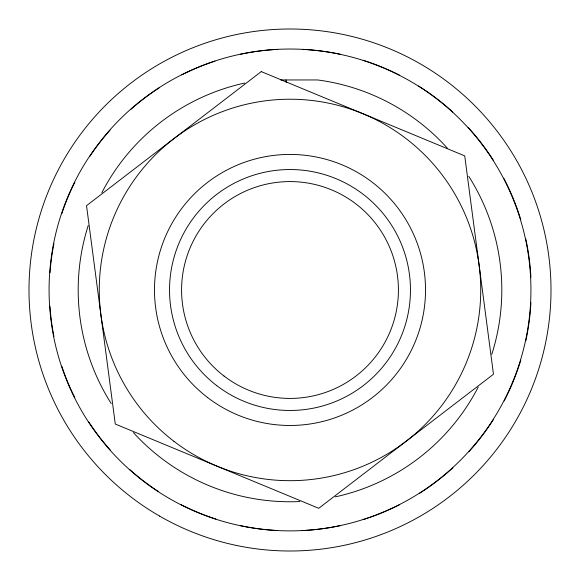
<?xml version="1.0" encoding="UTF-8"?>
<svg xmlns="http://www.w3.org/2000/svg" width="580" height="580" viewBox="0 0 580 580"><rect width="100%" height="100%" fill="white"/><g stroke="black" fill="none" stroke-linecap="round" stroke-linejoin="round"><path stroke-width="0.87" d="M280.713 79.953L317.644 79.953A211.809 211.809 0 0 1 447.202 148.001M285.962 79.953L286.31 82.643M468.778 176.363A211.809 211.809 0 0 1 491.811 354.264M478.174 387.186A211.809 211.809 0 0 1 335.211 496.886M299.882 501.533A211.809 211.809 0 0 1 133.4 432.578M111.222 403.549A211.809 211.809 0 0 1 88.189 225.649M101.826 192.727A211.809 211.809 0 0 1 244.789 83.027M530.925 302.622A240.925 240.925 0 0 1 525.821 340.873M520.811 360.151A240.925 240.925 0 0 1 504.201 400.889M493.341 419.702A240.925 240.925 0 0 1 468.814 451.791M452.842 467.821A240.925 240.925 0 0 1 419.318 493.442M399.663 504.651A240.925 240.925 0 0 1 363.123 519.622M340.366 525.625A240.925 240.925 0 0 1 302.107 530.591M277.668 530.548A240.925 240.925 0 0 1 240.308 525.625M215.832 519.071A240.925 240.925 0 0 1 181.018 504.651M158.311 491.485A240.925 240.925 0 0 1 129.847 469.64M110.65 450.45A240.925 240.925 0 0 1 88.812 421.979M74.834 397.662A240.925 240.925 0 0 1 61.792 366.176M53.94 336.451A240.925 240.925 0 0 1 49.967 306.233M50.025 272.781A240.925 240.925 0 0 1 53.94 243.462M61.792 213.73A240.925 240.925 0 0 1 74.834 182.243M89.806 156.426A240.925 240.925 0 0 1 110.055 130.137M130.522 109.671A240.925 240.925 0 0 1 159.072 87.935M181.823 74.856A240.925 240.925 0 0 1 214.97 61.125M240.308 54.288A240.925 240.925 0 0 1 277.668 49.365M303.007 49.365A240.925 240.925 0 0 1 340.366 54.288M363.123 60.291A240.925 240.925 0 0 1 399.663 75.262M418.557 85.985A240.925 240.925 0 0 1 452.842 112.092M468.205 127.455A240.925 240.925 0 0 1 493.341 160.21M503.788 178.219A240.925 240.925 0 0 1 520.811 219.762M525.821 239.04A240.925 240.925 0 0 1 530.925 277.284M261.254 71.601L86.529 205.675L115.275 424.031L318.746 508.305L493.471 374.238L464.725 155.882L261.254 71.601M159.5 516.033A261 261 0 0 0 551 290A261 261 0 0 0 159.5 63.967A261 261 0 0 0 159.5 516.033M173.891 441.271A190.733 190.733 0 0 0 479.102 314.853A190.733 190.733 0 0 0 217.007 113.745A190.733 190.733 0 0 0 173.891 441.271M207.502 397.467A135.517 135.517 0 0 0 424.357 307.646A135.517 135.517 0 0 0 238.141 164.749A135.517 135.517 0 0 0 207.502 397.467M169.541 498.604A240.925 240.925 0 0 0 530.925 289.957A240.925 240.925 0 0 0 169.541 81.309A240.925 240.925 0 0 0 169.541 498.604M216.666 385.57A120.459 120.459 0 0 0 409.429 305.725A120.459 120.459 0 0 0 243.905 178.705A120.459 120.459 0 0 0 216.666 385.57M224.003 376.014A108.416 108.416 0 0 0 397.488 304.152A108.416 108.416 0 0 0 248.508 189.834A108.416 108.416 0 0 0 224.003 376.014"/></g></svg>
